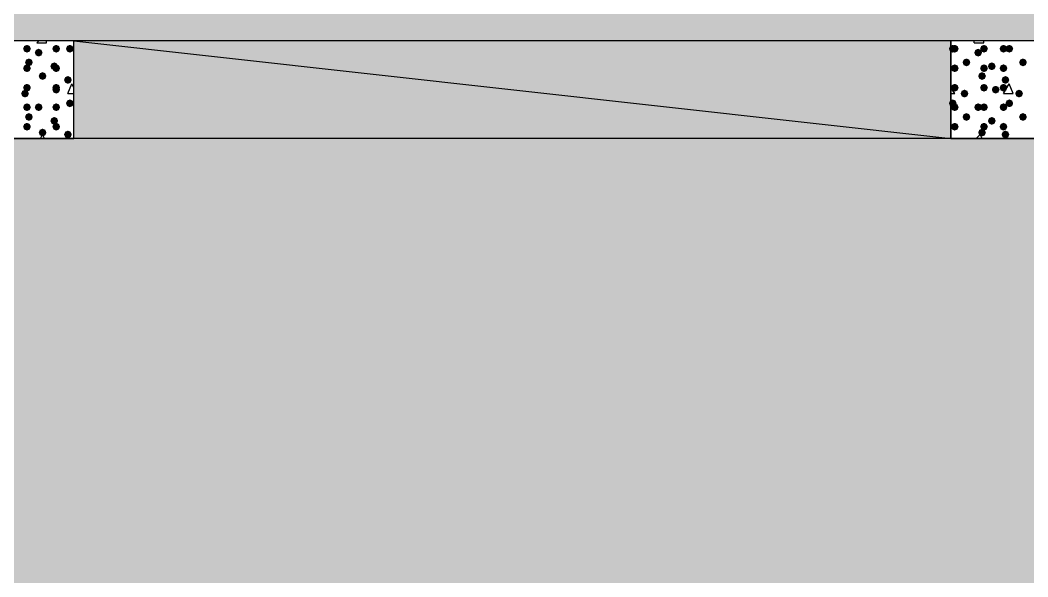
# Model space of a CAD drawing. Header units: millimetres. Extents: x 0 to 420, y 0 to 297.
# Drawn here: x 322.9 to 344.78, y 195.12 to 207.21 of the extents above; entities that cross this region are included whole.
import ezdxf

# ---------------------------------------------------------------- set-up
doc = ezdxf.new("R2010")
doc.units = ezdxf.units.MM
doc.layers.get('0').update_dxf_attribs({"linetype": 'CONTINUOUS'})

msp = doc.modelspace()

# ---------------------------------------------------------------- hatches: boundary and pattern name
at = {"true_color": 0x000008}
h = msp.add_hatch(color=0, dxfattribs=at)
h.paths.add_polyline_path([(379.518333, 225.806), (33.401, 225.806), (379.518333, 206.756)], flags=0)
h.paths.add_polyline_path([(33.401, 225.806), (379.518333, 206.756), (33.401, 206.756)], flags=0)
at = {"true_color": 0x000007}
for points in [[(323.130333, 206.586667), (323.105462, 206.526871), (323.045667, 206.502), (322.985871, 206.526871), (322.961, 206.586667), (322.985871, 206.646462), (323.045667, 206.671333), (323.105462, 206.646463)], [(323.765333, 206.586667), (323.740463, 206.526871), (323.680667, 206.502), (323.620871, 206.526871), (323.596, 206.586667), (323.620871, 206.646462), (323.680667, 206.671333), (323.740462, 206.646463)], [(324.061667, 206.586667), (324.036796, 206.526871), (323.977, 206.502), (323.917204, 206.526871), (323.892333, 206.586667), (323.917204, 206.646462), (323.977, 206.671333), (324.036796, 206.646463)], [(343.238667, 206.586667), (343.213796, 206.526871), (343.154, 206.502), (343.094204, 206.526871), (343.069333, 206.586667), (343.094204, 206.646462), (343.154, 206.671333), (343.213796, 206.646463)], [(343.281, 206.586667), (343.256129, 206.526871), (343.196333, 206.502), (343.136537, 206.526871), (343.111667, 206.586667), (343.136537, 206.646462), (343.196333, 206.671333), (343.256129, 206.646463)], [(343.916, 206.586667), (343.891129, 206.526871), (343.831333, 206.502), (343.771538, 206.526871), (343.746667, 206.586667), (343.771537, 206.646462), (343.831333, 206.671333), (343.891129, 206.646463)], [(344.339333, 206.586667), (344.314462, 206.526871), (344.254667, 206.502), (344.194871, 206.526871), (344.17, 206.586667), (344.194871, 206.646462), (344.254667, 206.671333), (344.314462, 206.646463)], [(344.466333, 206.586667), (344.441462, 206.526871), (344.381667, 206.502), (344.321871, 206.526871), (344.297, 206.586667), (344.321871, 206.646462), (344.381667, 206.671333), (344.441462, 206.646463)], [(323.384333, 206.502), (323.359462, 206.442204), (323.299667, 206.417333), (323.239871, 206.442204), (323.215, 206.502), (323.239871, 206.561796), (323.299667, 206.586667), (323.359462, 206.561796)], [(343.789, 206.502), (343.764129, 206.442204), (343.704333, 206.417333), (343.644537, 206.442204), (343.619667, 206.502), (343.644537, 206.561796), (343.704333, 206.586667), (343.764129, 206.561796)], [(323.130333, 206.163333), (323.105462, 206.103537), (323.045667, 206.078667), (322.985871, 206.103537), (322.961, 206.163333), (322.985871, 206.223129), (323.045667, 206.248), (323.105462, 206.223129)], [(323.172667, 206.290333), (323.147796, 206.230537), (323.088, 206.205667), (323.028204, 206.230537), (323.003333, 206.290333), (323.028204, 206.350129), (323.088, 206.375), (323.147796, 206.350129)], [(323.723, 206.205667), (323.698129, 206.145871), (323.638333, 206.121), (323.578538, 206.145871), (323.553667, 206.205667), (323.578537, 206.265462), (323.638333, 206.290333), (323.698129, 206.265463)], [(323.765333, 206.163333), (323.740463, 206.103537), (323.680667, 206.078667), (323.620871, 206.103537), (323.596, 206.163333), (323.620871, 206.223129), (323.680667, 206.248), (323.740462, 206.223129)], [(343.281, 206.163333), (343.256129, 206.103537), (343.196333, 206.078667), (343.136537, 206.103537), (343.111667, 206.163333), (343.136537, 206.223129), (343.196333, 206.248), (343.256129, 206.223129)], [(343.535, 206.290333), (343.510129, 206.230537), (343.450333, 206.205667), (343.390538, 206.230537), (343.365667, 206.290333), (343.390537, 206.350129), (343.450333, 206.375), (343.510129, 206.350129)], [(343.916, 206.163333), (343.891129, 206.103537), (343.831333, 206.078667), (343.771538, 206.103537), (343.746667, 206.163333), (343.771537, 206.223129), (343.831333, 206.248), (343.891129, 206.223129)], [(344.085333, 206.205667), (344.060462, 206.145871), (344.000667, 206.121), (343.940871, 206.145871), (343.916, 206.205667), (343.940871, 206.265462), (344.000667, 206.290333), (344.060462, 206.265463)], [(344.339333, 206.163333), (344.314462, 206.103537), (344.254667, 206.078667), (344.194871, 206.103537), (344.17, 206.163333), (344.194871, 206.223129), (344.254667, 206.248), (344.314462, 206.223129)], [(344.762667, 206.290333), (344.737796, 206.230537), (344.678, 206.205667), (344.618204, 206.230537), (344.593333, 206.290333), (344.618204, 206.350129), (344.678, 206.375), (344.737796, 206.350129)], [(323.469, 205.994), (323.444129, 205.934204), (323.384333, 205.909333), (323.324537, 205.934204), (323.299667, 205.994), (323.324537, 206.053796), (323.384333, 206.078667), (323.444129, 206.053796)], [(324.019333, 205.909333), (323.994462, 205.849538), (323.934667, 205.824667), (323.874871, 205.849538), (323.85, 205.909333), (323.874871, 205.969129), (323.934667, 205.994), (323.994462, 205.969129)], [(343.873667, 205.994), (343.848796, 205.934204), (343.789, 205.909333), (343.729204, 205.934204), (343.704333, 205.994), (343.729204, 206.053796), (343.789, 206.078667), (343.848796, 206.053796)], [(344.381667, 205.909333), (344.356796, 205.849538), (344.297, 205.824667), (344.237204, 205.849538), (344.212333, 205.909333), (344.237204, 205.969129), (344.297, 205.994), (344.356796, 205.969129)], [(323.130333, 205.74), (323.105462, 205.680204), (323.045667, 205.655333), (322.985871, 205.680204), (322.961, 205.74), (322.985871, 205.799796), (323.045667, 205.824667), (323.105462, 205.799796)], [(323.765333, 205.74), (323.740463, 205.680204), (323.680667, 205.655333), (323.620871, 205.680204), (323.596, 205.74), (323.620871, 205.799796), (323.680667, 205.824667), (323.740462, 205.799796)], [(323.765333, 205.697667), (323.740463, 205.637871), (323.680667, 205.613), (323.620871, 205.637871), (323.596, 205.697667), (323.620871, 205.757462), (323.680667, 205.782333), (323.740462, 205.757463)], [(343.281, 205.74), (343.256129, 205.680204), (343.196333, 205.655333), (343.136537, 205.680204), (343.111667, 205.74), (343.136537, 205.799796), (343.196333, 205.824667), (343.256129, 205.799796)], [(343.916, 205.74), (343.891129, 205.680204), (343.831333, 205.655333), (343.771538, 205.680204), (343.746667, 205.74), (343.771537, 205.799796), (343.831333, 205.824667), (343.891129, 205.799796)], [(344.17, 205.697667), (344.145129, 205.637871), (344.085333, 205.613), (344.025538, 205.637871), (344.000667, 205.697667), (344.025537, 205.757462), (344.085333, 205.782333), (344.145129, 205.757463)], [(344.339333, 205.74), (344.314462, 205.680204), (344.254667, 205.655333), (344.194871, 205.680204), (344.17, 205.74), (344.194871, 205.799796), (344.254667, 205.824667), (344.314462, 205.799796)], [(323.088, 205.613), (323.063129, 205.553204), (323.003333, 205.528333), (322.943537, 205.553204), (322.918667, 205.613), (322.943537, 205.672796), (323.003333, 205.697667), (323.063129, 205.672796)], [(343.492667, 205.613), (343.467796, 205.553204), (343.408, 205.528333), (343.348204, 205.553204), (343.323333, 205.613), (343.348204, 205.672796), (343.408, 205.697667), (343.467796, 205.672796)], [(344.678, 205.613), (344.653129, 205.553204), (344.593333, 205.528333), (344.533537, 205.553204), (344.508667, 205.613), (344.533537, 205.672796), (344.593333, 205.697667), (344.653129, 205.672796)], [(323.130333, 205.316667), (323.105462, 205.256871), (323.045667, 205.232), (322.985871, 205.256871), (322.961, 205.316667), (322.985871, 205.376462), (323.045667, 205.401333), (323.105462, 205.376463)], [(323.384333, 205.316667), (323.359462, 205.256871), (323.299667, 205.232), (323.239871, 205.256871), (323.215, 205.316667), (323.239871, 205.376462), (323.299667, 205.401333), (323.359462, 205.376463)], [(323.765333, 205.316667), (323.740463, 205.256871), (323.680667, 205.232), (323.620871, 205.256871), (323.596, 205.316667), (323.620871, 205.376462), (323.680667, 205.401333), (323.740462, 205.376463)], [(324.061667, 205.401333), (324.036796, 205.341537), (323.977, 205.316667), (323.917204, 205.341537), (323.892333, 205.401333), (323.917204, 205.461129), (323.977, 205.486), (324.036796, 205.461129)], [(343.238667, 205.401333), (343.213796, 205.341537), (343.154, 205.316667), (343.094204, 205.341537), (343.069333, 205.401333), (343.094204, 205.461129), (343.154, 205.486), (343.213796, 205.461129)], [(343.281, 205.316667), (343.256129, 205.256871), (343.196333, 205.232), (343.136537, 205.256871), (343.111667, 205.316667), (343.136537, 205.376462), (343.196333, 205.401333), (343.256129, 205.376463)], [(343.789, 205.316667), (343.764129, 205.256871), (343.704333, 205.232), (343.644537, 205.256871), (343.619667, 205.316667), (343.644537, 205.376462), (343.704333, 205.401333), (343.764129, 205.376463)], [(343.916, 205.316667), (343.891129, 205.256871), (343.831333, 205.232), (343.771538, 205.256871), (343.746667, 205.316667), (343.771537, 205.376462), (343.831333, 205.401333), (343.891129, 205.376463)], [(344.339333, 205.316667), (344.314462, 205.256871), (344.254667, 205.232), (344.194871, 205.256871), (344.17, 205.316667), (344.194871, 205.376462), (344.254667, 205.401333), (344.314462, 205.376463)], [(344.466333, 205.401333), (344.441462, 205.341537), (344.381667, 205.316667), (344.321871, 205.341537), (344.297, 205.401333), (344.321871, 205.461129), (344.381667, 205.486), (344.441462, 205.461129)], [(323.172667, 205.105), (323.147796, 205.045204), (323.088, 205.020333), (323.028204, 205.045204), (323.003333, 205.105), (323.028204, 205.164796), (323.088, 205.189667), (323.147796, 205.164796)], [(323.723, 205.020333), (323.698129, 204.960537), (323.638333, 204.935667), (323.578538, 204.960537), (323.553667, 205.020333), (323.578537, 205.080129), (323.638333, 205.105), (323.698129, 205.080129)], [(343.535, 205.105), (343.510129, 205.045204), (343.450333, 205.020333), (343.390538, 205.045204), (343.365667, 205.105), (343.390537, 205.164796), (343.450333, 205.189667), (343.510129, 205.164796)], [(344.085333, 205.020333), (344.060462, 204.960537), (344.000667, 204.935667), (343.940871, 204.960537), (343.916, 205.020333), (343.940871, 205.080129), (344.000667, 205.105), (344.060462, 205.080129)], [(344.762667, 205.105), (344.737796, 205.045204), (344.678, 205.020333), (344.618204, 205.045204), (344.593333, 205.105), (344.618204, 205.164796), (344.678, 205.189667), (344.737796, 205.164796)], [(323.130333, 204.893333), (323.105462, 204.833537), (323.045667, 204.808667), (322.985871, 204.833537), (322.961, 204.893333), (322.985871, 204.953129), (323.045667, 204.978), (323.105462, 204.953129)], [(323.765333, 204.893333), (323.740463, 204.833537), (323.680667, 204.808667), (323.620871, 204.833537), (323.596, 204.893333), (323.620871, 204.953129), (323.680667, 204.978), (323.740462, 204.953129)], [(343.281, 204.893333), (343.256129, 204.833537), (343.196333, 204.808667), (343.136537, 204.833537), (343.111667, 204.893333), (343.136537, 204.953129), (343.196333, 204.978), (343.256129, 204.953129)], [(343.916, 204.893333), (343.891129, 204.833537), (343.831333, 204.808667), (343.771538, 204.833537), (343.746667, 204.893333), (343.771537, 204.953129), (343.831333, 204.978), (343.891129, 204.953129)], [(344.339333, 204.893333), (344.314462, 204.833537), (344.254667, 204.808667), (344.194871, 204.833537), (344.17, 204.893333), (344.194871, 204.953129), (344.254667, 204.978), (344.314462, 204.953129)], [(323.469, 204.766333), (323.444129, 204.706537), (323.384333, 204.681667), (323.324537, 204.706537), (323.299667, 204.766333), (323.324537, 204.826129), (323.384333, 204.851), (323.444129, 204.826129)], [(324.019333, 204.724), (323.994462, 204.664204), (323.934667, 204.639333), (323.874871, 204.664204), (323.85, 204.724), (323.874871, 204.783796), (323.934667, 204.808667), (323.994462, 204.783796)], [(343.873667, 204.766333), (343.848796, 204.706537), (343.789, 204.681667), (343.729204, 204.706537), (343.704333, 204.766333), (343.729204, 204.826129), (343.789, 204.851), (343.848796, 204.826129)], [(344.381667, 204.724), (344.356796, 204.664204), (344.297, 204.639333), (344.237204, 204.664204), (344.212333, 204.724), (344.237204, 204.783796), (344.297, 204.808667), (344.356796, 204.783796)]]:
    msp.add_hatch(color=0, dxfattribs=at).paths.add_polyline_path(points, flags=0)
at = {"true_color": 0x000008}
h = msp.add_hatch(color=0, dxfattribs=at)
h.paths.add_polyline_path([(343.111667, 206.756), (324.061667, 206.756), (343.111667, 204.639333)], flags=0)
h.paths.add_polyline_path([(324.061667, 206.756), (343.111667, 204.639333), (324.061667, 204.639333)], flags=0)
h = msp.add_hatch(color=0, dxfattribs=at)
h.paths.add_polyline_path([(379.518333, 204.639333), (218.101333, 204.639333), (379.518333, 185.547)], flags=0)
h.paths.add_polyline_path([(218.101333, 204.639333), (379.518333, 185.547), (218.101333, 185.547)], flags=0)

# ---------------------------------------------------------------- linework, layer by layer
at = {"color": 0, "true_color": 0x000008}
for points in [[(33.401, 225.806), (379.518333, 206.756), (33.401, 206.756)], [(343.111667, 206.756), (324.061667, 206.756), (343.111667, 204.639333)], [(324.061667, 206.756), (343.111667, 204.639333), (324.061667, 204.639333)], [(379.518333, 204.639333), (218.101333, 204.639333), (379.518333, 185.547)]]:
    msp.add_lwpolyline(points, close=True, dxfattribs=at)
at = {"color": 0, "true_color": 0x000007}
for points in [[(321.945, 206.756), (321.945, 204.639333), (324.061667, 204.639333), (324.061667, 206.756)], [(343.111667, 206.756), (343.111667, 204.639333), (345.228333, 204.639333), (345.228333, 206.756)]]:
    msp.add_lwpolyline(points, close=True, dxfattribs=at)
for points in [[(323.257333, 206.713667), (323.299667, 206.756)], [(323.257333, 206.713667), (323.469, 206.713667)], [(323.469, 206.713667), (323.469, 206.756)], [(343.619667, 206.713667), (343.619667, 206.756)], [(343.619667, 206.713667), (343.831333, 206.713667)], [(343.831333, 206.713667), (343.831333, 206.756)], [(323.934667, 205.613), (324.019333, 205.824667)], [(324.061667, 205.74), (324.019333, 205.824667)], [(343.196333, 205.613), (343.111667, 205.74)], [(344.254667, 205.613), (344.381667, 205.824667)], [(344.466333, 205.613), (344.381667, 205.824667)], [(323.934667, 205.613), (324.061667, 205.613)], [(343.111667, 205.613), (343.196333, 205.613)], [(344.254667, 205.613), (344.466333, 205.613)], [(323.342, 204.639333), (323.384333, 204.724)], [(323.426667, 204.639333), (323.384333, 204.724)], [(343.662, 204.639333), (343.746667, 204.724)], [(343.789, 204.639333), (343.746667, 204.724)]]:
    msp.add_lwpolyline(points, dxfattribs=at)

doc.saveas('drawing.dxf')
